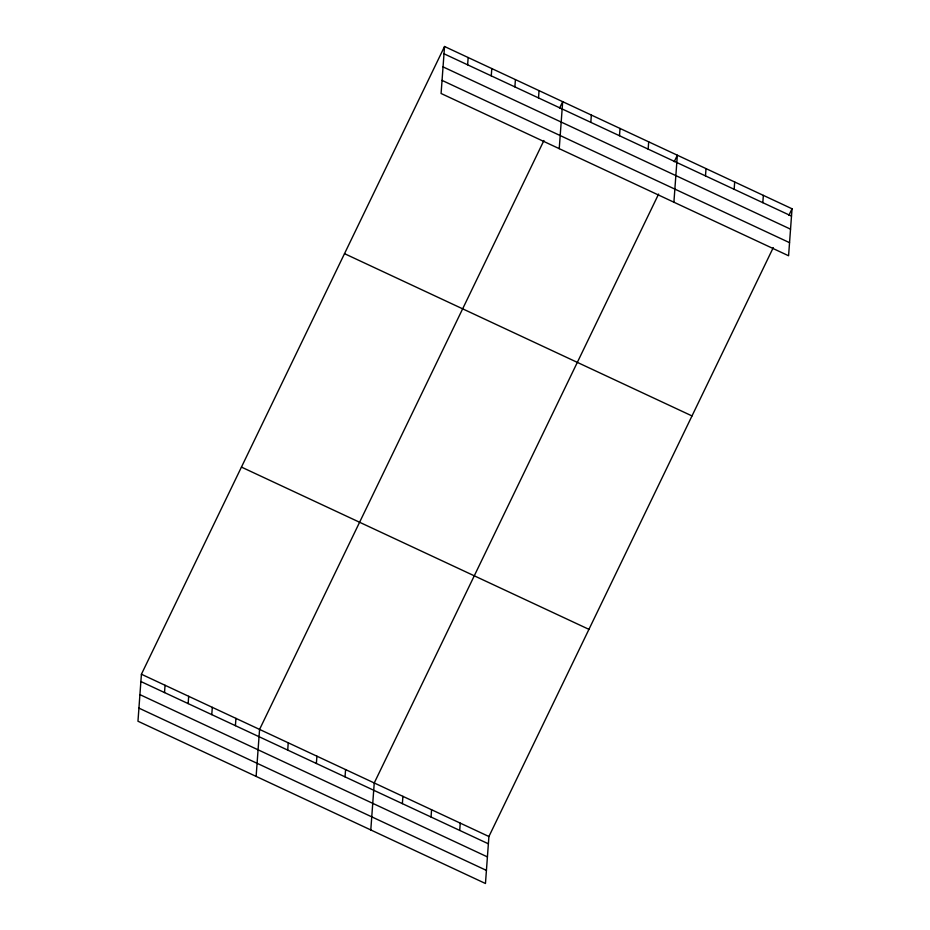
<?xml version="1.0" encoding="UTF-8"?>
<svg xmlns="http://www.w3.org/2000/svg" width="930" height="930" viewBox="0 0 930 930"><rect width="100%" height="100%" fill="white"/><g stroke="black" fill="none" stroke-linecap="round" stroke-linejoin="round"><path stroke-width="1.4" d="M444.54 46.5L441.087 93.488L788.582 255.762L792.035 208.773L444.54 46.5L141.418 674.238L137.966 721.227L485.46 883.5L488.913 836.512L773.272 247.613M164.517 692.571L165.052 685.282M188.151 703.603L188.685 696.314M211.773 714.635L212.307 707.346M235.406 725.667L235.941 718.379M256.122 776.399L259.575 729.411L543.922 140.511M287.707 750.092L288.242 742.803M316.374 763.484L316.909 756.195M345.042 776.864L345.576 769.575M370.791 829.955L374.244 782.967L658.603 194.068M402.376 803.636L402.911 796.347M467.627 64.821L468.162 57.532M431.043 817.028L431.578 809.739M491.261 75.853L491.796 68.564M459.711 830.42L460.245 823.131M514.883 86.897L515.418 79.608M538.517 97.929L539.051 90.64M559.232 148.661L562.685 101.672L559.558 108.147M590.817 122.353L591.352 115.064M619.485 135.734L620.019 128.445M648.152 149.126L648.687 141.837M673.901 202.205L677.354 155.217L674.227 161.692M705.486 175.898L706.021 168.609M734.154 189.29L734.688 182.001M762.821 202.67L763.356 195.381M788.907 215.249L792.035 208.773M443.994 53.789L791.488 216.062M443.04 66.89L790.535 229.164M442.041 80.387L789.535 242.66M344.507 253.657L692.001 415.931M241.451 467.093L588.946 629.354M141.418 674.238L488.913 836.512M140.883 681.527L488.378 843.801M139.919 694.629L487.425 856.902M138.93 708.125L486.425 870.399"/></g></svg>
